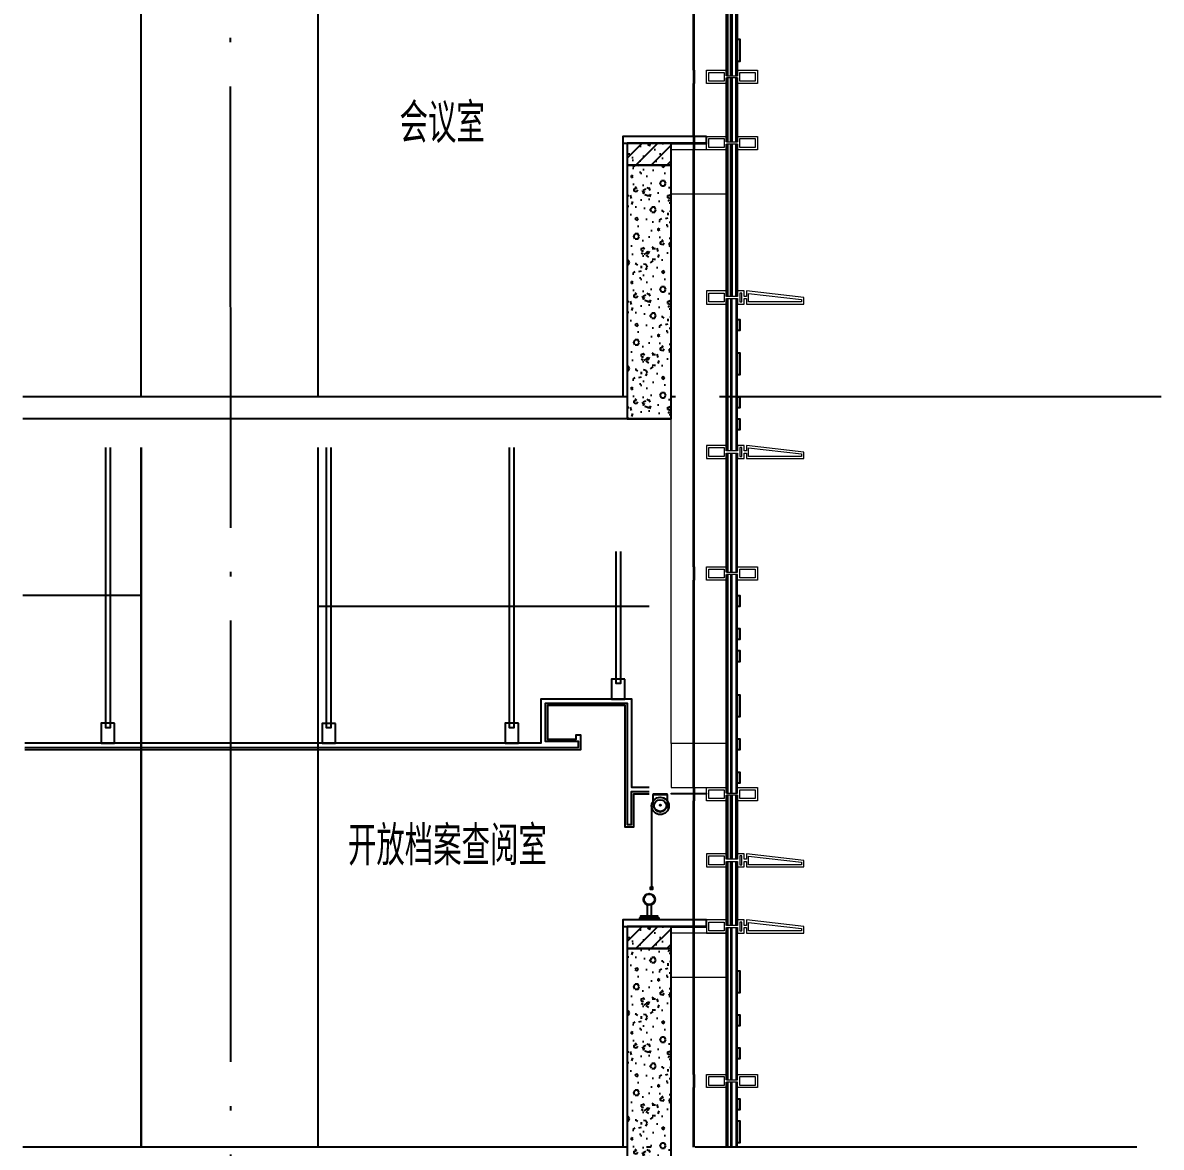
# Model space of a CAD drawing. Extents: x 1147314 to 1218578, y -272074 to -241968.
# Drawn here: x 1212812 to 1217968, y -262722 to -257627 of the extents above; entities that cross this region are included whole.
import ezdxf

# ---------------------------------------------------------------- set-up
doc = ezdxf.new("R2010")
doc.units = 0
doc.header["$LTSCALE"] = 1000
doc.header["$MEASUREMENT"] = 0
doc.linetypes.add('230303生产综合楼-平面图_t8$0$DOTE', pattern=[2.42, 2, -0.2, 0.02, -0.2])
for name, color, linetype in [('A-DOOR-FIRE', 4, 'Continuous'), ('A-SECT-SURF', 6, 'Continuous'), ('A-看线', 115, 'Continuous'), ('DOTE', 1, 'Continuous'), ('FF-窗帘-JYZS', 8, 'Continuous'), ('LY_MC_section A', 140, 'Continuous'), ('PUB_HATCH', 8, 'Continuous'), ('PUB_TEXT', 7, 'Continuous'), ('SURFACE', 6, 'Continuous'), ('WALL', 255, 'Continuous'), ('吊顶', 183, 'Continuous'), ('墙身抹灰', 6, 'Continuous')]:
    doc.layers.add(name, color=color, linetype=linetype)
for name, color, linetype, lineweight in [('A-WALL-INSL', 241, 'Continuous', 0), ('WALL-CURT-GLAZ', 120, 'Continuous', 0), ('WALL-CURT-METL', 211, 'Continuous', 0)]:
    doc.layers.add(name, color=color, linetype=linetype, lineweight=lineweight)
doc.styles.add('_TCH_DIM', font='SIMPLEX', dxfattribs={"bigfont": 'GBCBIG'})

# ---------------------------------------------------------------- blocks, each defined once
blk = doc.blocks.new('A$C071d96ed')
at = {"layer": 'A-看线'}
for points in [[(44, -690), (44, 0)], [(50, -690), (50, 0)], [(196, -665), (196, -25)], [(200, -665), (200, -25)]]:
    blk.add_lwpolyline(points, dxfattribs=at)
at = {"layer": 'WALL-CURT-GLAZ'}
for p, q in [((0, -690), (0, 0)), ((6, -690), (6, 0)), ((25, -690), (25, 0)), ((31, -690), (31, 0))]:
    blk.add_line(p, q, dxfattribs=at)
blk = doc.blocks.new('A$C38d1714a')
at = {"layer": 'A-WALL-INSL'}
blk.add_lwpolyline([(0, 0), (250, 0), (250, -200), (0, -200)], close=True, dxfattribs=at)
blk = doc.blocks.new('A$C37e4a2ef')
at = {"layer": 'A-看线'}
for points in [[(196, -60), (196, 0)], [(200, -60), (200, 0)]]:
    blk.add_lwpolyline(points, dxfattribs=at)
at = {"layer": 'WALL-CURT-METL'}
for points in [[(140, -60), (50, -60), (50, -35), (0, -35), (0, -60), (-30, -60), (-30, -35), (-40, -35), (-40, -60), (-300, -60), (-300, -30), (-40, 0), (-40, -25), (-30, -25), (-30, 0), (0, 0), (0, -25), (50, -25), (50, 0), (140, 0)], [(-50, -50), (-50, -11.2), (-290, -38.9), (-290, -50)], [(-20, -10), (-10, -10), (-10, -50), (-20, -50)], [(130, -25), (130, -10), (60, -10), (60, -50), (130, -50)]]:
    blk.add_lwpolyline(points, close=True, dxfattribs=at)
blk = doc.blocks.new('A$C42b86bd6')
at = {"layer": 'A-看线'}
for points in [[(286, 0), (286, -60)], [(290, 0), (290, -60)]]:
    blk.add_lwpolyline(points, dxfattribs=at)
at = {"layer": 'WALL-CURT-METL'}
for points in [[(230, -60), (230, 0), (140, 0), (140, -25), (90, -25), (90, 0), (0, 0), (0, -60), (90, -60), (90, -35), (140, -35), (140, -60)], [(80, -25), (80, -10), (10, -10), (10, -50), (80, -50)], [(220, -50), (220, -10), (150, -10), (150, -35), (150, -50)]]:
    blk.add_lwpolyline(points, close=True, dxfattribs=at)
blk = doc.blocks.new('A$C827e71c0')
at = {"layer": 'A-DOOR-FIRE'}
blk.add_blockref('A$C42b86bd6', (-90, 0), dxfattribs=at)
blk = doc.blocks.new('A$C7aab0e27')
at = {"layer": 'A-DOOR-FIRE'}
blk.add_blockref('A$C37e4a2ef', (0, 0), dxfattribs=at)
blk = doc.blocks.new('A$Cb5ae1680')
at = {"layer": 'A-看线'}
for points in [[(44, 0), (44, 690)], [(50, 0), (50, 690)], [(196, 25), (196, 665)], [(200, 25), (200, 665)]]:
    blk.add_lwpolyline(points, dxfattribs=at)
at = {"layer": 'LY_MC_section A'}
for points in [[(0, 0), (0, 690)], [(6, 0), (6, 690)], [(25, 0), (25, 690)], [(31, 0), (31, 690)]]:
    blk.add_lwpolyline(points, dxfattribs=at)
blk = doc.blocks.new('A$Ca8bf0082')
at = {"layer": 'FF-窗帘-JYZS'}
blk.add_line((-7.2, -55.8), (-7.2, -424.9), dxfattribs=at)
for points in [[(0, -1.6), (64, -1.6), (64, 0), (0, 0)], [(-11.6, -420.7), (-2.8, -420.7), (-2.8, -432.6), (-11.6, -432.6)], [(-9.6, -422.7), (-4.8, -422.7), (-4.8, -430.6), (-9.6, -430.6)]]:
    blk.add_lwpolyline(points, close=True, dxfattribs=at)
blk.add_lwpolyline([(64, -1.6), (64, -44.8), (63.2, -51.2, -0.871795), (0.8, -51.2), (0, -44.8), (0, -1.6)], format="xyb", dxfattribs=at)
for centre, radius in [((32, -53.2), 39.2), ((32, -53.2), 28), ((32.4, -50.1), 2.73), ((-7.2, -424.9), 1.2)]:
    blk.add_circle(centre, radius, dxfattribs=at)
blk = doc.blocks.new('erwe')
at = {"layer": '吊顶'}
for points in [[(1213208.1, -259551.9), (1213208.1, -260821), (1213188.1, -260821), (1213188.1, -259551.9)], [(1214208.1, -259552.1), (1214208.1, -260821.2), (1214188.1, -260821.2), (1214188.1, -259552.1)], [(1215036.9, -259551.9), (1215036.9, -260821), (1215016.9, -260821), (1215016.9, -259551.9)], [(1215519.2, -260021.9), (1215519.2, -260620.9), (1215499.2, -260620.9), (1215499.2, -260021.9)], [(1215649.2, -261091.9), (1215570.2, -261091.9), (1215570.2, -260690.9), (1215158.2, -260690.9), (1215158.2, -260890.9), (1212821.1, -260891.6)], [(1215649.2, -261111.9), (1215568.2, -261111.9), (1215568.2, -261260.9), (1215550.2, -261260.9), (1215550.2, -260710.9), (1215178.2, -260710.9), (1215178.2, -260882.5), (1215328.2, -260882.5), (1215328.2, -260910.9), (1212821.1, -260911.6)], [(1215649.2, -261121.9), (1215578.2, -261121.9), (1215578.2, -261270.9), (1215540.2, -261270.9), (1215540.2, -260720.9), (1215188.2, -260720.9), (1215188.2, -260872.5), (1215319.2, -260872.5), (1215319.2, -260852.9), (1215338.2, -260852.9), (1215338.2, -260920.9), (1212821.1, -260921.6)]]:
    blk.add_lwpolyline(points, dxfattribs=at)
for points in [[(1215539.2, -260600.9), (1215479.2, -260600.9), (1215479.2, -260690.9), (1215539.2, -260690.9)], [(1213228.1, -260801), (1213168.1, -260801), (1213168.1, -260891), (1213228.1, -260891)], [(1214228.1, -260801.2), (1214168.1, -260801.2), (1214168.1, -260891.2), (1214228.1, -260891.2)], [(1215056.9, -260801), (1214996.9, -260801), (1214996.9, -260891), (1215056.9, -260891)], [(1215056.9, -260801), (1214996.9, -260801), (1214996.9, -260891), (1215056.9, -260891)]]:
    blk.add_lwpolyline(points, close=True, dxfattribs=at)
at = {"layer": 'FF-窗帘-JYZS'}
blk.add_blockref('A$Ca8bf0082', (1215667.2, -261121.9), dxfattribs=at)
blk = doc.blocks.new('A$C429b8df4')
at = {"layer": '吊顶'}
for points in [[(-9, 97.9), (-9, 30)], [(9, 97.9), (9, 30)]]:
    blk.add_lwpolyline(points, dxfattribs=at)
for points in [[(43.4, 30), (-43.4, 30), (-43.4, 39.2), (43.4, 39.2)], [(36.9, 39.2), (-37.9, 39.2), (-37.9, 48.4), (36.9, 48.4)]]:
    blk.add_lwpolyline(points, close=True, dxfattribs=at)
for radius in [26.5, 23.5]:
    blk.add_circle((0, 122.8), radius, dxfattribs=at)

msp = doc.modelspace()

# ---------------------------------------------------------------- hatches: boundary and pattern name
at = {"layer": 'PUB_HATCH'}
h = msp.add_hatch(dxfattribs=at)
h.set_pattern_fill('钢筋混凝土', color=256, scale=20, style=0)
h.set_pattern_definition([(45, (-1035705.627, 111396.356), (-35.3553391, 35.3553391), []), (50, (-1035705.63, 111396.36), (143.4520365, -12.550427), [15, -165]), (355, (-1035705.63, 111396.36), (-27.750267, 150.438427), [12, -132]), (100.4514, (-1035693.67, 111395.31), (115.701876, 137.887908), [12.748038, -140.228422]), (46.1842, (-1035705.63, 111436.36), (213.44821, -33.103803), [22.5, -247.5]), (96.6356, (-1035687.84, 111433.6), (186.932541, 194.823574), [19.122058, -210.3426]), (351.1842, (-1035705.63, 111436.36), (186.93239, 194.82372), [18, -198]), (21, (-1035685.63, 111426.36), (119.3814104, -80.523778), [15, -165]), (326, (-1035685.63, 111426.36), (48.663066, 145.030009), [12, -132]), (71.4514, (-1035675.68, 111419.65), (168.044526, 64.506099), [12.748038, -140.228422]), (37.5, (-1035705.627, 111396.356), (2.4319711, 66.5787708), [0, -130.4, 0, -134, 0, -132.5]), (7.5, (-1035705.63, 111396.356), (52.6139075, 78.8823424), [0, -76.4, 0, -127.4, 0, -50.5]), (327.5, (-1035750.227, 111396.356), (106.7644872, -4.5109743), [0, -50, 0, -156, 0, -207]), (317.5, (-1035770.23, 111396.36), (116.637234, 20.0209965), [0, -65, 0, -103.6, 0, -147])])
h.paths.add_polyline_path([(1215749.2, -258171.9), (1215549.2, -258171.9), (1215549.2, -258271.9), (1215749.2, -258271.9)])
h = msp.add_hatch(dxfattribs=at)
h.set_pattern_fill('加气混凝土', color=256, scale=20, style=0)
h.set_pattern_definition([(0, (-1035634.83, 110623.16), (120, 240), [0, -240]), (0, (-1035775.23, 110590.76), (120, 240), [0, -240]), (0, (-1035697.23, 110588.36), (120, 240), [0, -240]), (0, (-1035612.03, 110659.16), (120, 240), [0, -240]), (0, (-1035711.63, 110576.36), (120, 240), [0, -240]), (0, (-1035588.03, 110810.36), (120, 240), [0, -240]), (0, (-1035661.23, 110791.16), (120, 240), [0, -240]), (0, (-1035622.83, 110761.16), (120, 240), [0, -240]), (0, (-1035818.43, 110756.36), (120, 240), [0, -240]), (0, (-1035700.83, 110745.56), (120, 240), [0, -240]), (0, (-1035746.43, 110684.36), (120, 240), [0, -240]), (0, (-1035744.03, 110594.36), (120, 240), [0, -240]), (0, (-1035654.03, 110584.76), (120, 240), [0, -240]), (0, (-1035588.03, 110690.36), (120, 240), [0, -240]), (0, (-1035812.43, 110653.16), (120, 240), [0, -240]), (0, (-1035792.03, 110693.96), (120, 240), [0, -240]), (0, (-1035698.43, 110677.16), (120, 240), [0, -240]), (0, (-1035732.03, 110642.36), (120, 240), [0, -240]), (0, (-1035751.23, 110721.56), (120, 240), [0, -240]), (0, (-1035721.23, 110811.56), (120, 240), [0, -240]), (0, (-1035802.83, 110602.76), (120, 240), [0, -240]), (0, (-1035670.83, 110762.36), (120, 240), [0, -240]), (0, (-1035782.43, 110765.96), (120, 240), [0, -240]), (0, (-1035801.63, 110797.16), (120, 240), [0, -240]), (130.601294, (-1035602.768, 110735.222), (-599.99999337, 720.00000315), [10.536622, -4414.8444]), (18.4349488, (-1035619.91, 110739.793), (599.9999978, 239.9999982), [10.842096, -1507.05116]), (90, (-1035619.91, 110729.51), (120, 240), [10.285714, -469.71426]), (161.565051, (-1035609.626, 110726.08), (-600.000003, 239.9999821), [10.842096, -1507.05116]), (53.1301023, (-1035609.626, 110726.08), (120.0000002, 239.9999999), [11.428572, -1188.5714]), (135, (-1035600.48, 110603.79), (-120.0000145, 239.9999838), [9.697464, -669.12504]), (45, (-1035614.2, 110603.79), (119.9999992, 239.999999), [9.697464, -669.12504]), (135, (-1035607.34, 110596.94), (-120.0000145, 239.9999838), [9.697464, -669.12504]), (45, (-1035607.34, 110596.94), (119.9999992, 239.999999), [9.697464, -669.12504]), (116.565051, (-1035715.91, 110764.94), (-2e-05, 479.999987), [12.77753, -255.5506]), (180, (-1035721.63, 110776.36), (-120, 240), [13.714286, -226.2857]), (63.434949, (-1035741.05, 110764.94), (1e-06, 479.999998), [12.77753, -255.5506]), (116.565051, (-1035735.34, 110753.5), (-2e-05, 479.999987), [12.77753, -255.5506]), (0, (-1035735.34, 110753.5), (120, 240), [13.714286, -226.2857]), (63.434949, (-1035721.63, 110753.5), (1e-06, 479.999998), [12.77753, -255.5506]), (107.102728, (-1035625.6255, 110683.7934), (-359.999986237, 1200.000001936), [15.544538, -6513.161]), (143.972626, (-1035630.197, 110698.65), (-2279.9999711, 1679.9999981), [15.544538, -3248.808]), (180, (-1035642.77, 110707.8), (-120, 240), [14.857142, -225.14284]), (36.0273733, (-1035670.197, 110698.65), (2279.99998315, 1679.99998189), [15.544538, -3248.808]), (71.5650511, (-1035674.77, 110684.936), (360.00000185, 1199.99999793), [14.456126, -1503.43712]), (107.102728, (-1035670.197, 110670.079), (-359.999986237, 1200.000001936), [15.544538, -6513.161]), (143.972626, (-1035657.626, 110660.936), (-2279.9999711, 1679.9999981), [15.544538, -3248.808]), (0, (-1035657.63, 110660.94), (120, 240), [14.857142, -225.14284]), (36.0273733, (-1035642.768, 110660.936), (2279.99998315, 1679.99998189), [15.544538, -3248.808]), (71.5650511, (-1035630.197, 110670.08), (360.00000185, 1199.99999793), [14.456126, -1503.43712]), (150.255118, (-1035623.34, 110795.793), (-360.00000085, 239.99999703), [9.214008, -1925.72784]), (90, (-1035631.34, 110791.22), (120, 240), [9.142858, -470.8571]), (29.7448813, (-1035631.34, 110791.222), (360.0000002, 239.99999888), [9.214008, -1925.72784]), (116.565051, (-1035679.34, 110625.5), (-2e-05, 479.999987), [12.77753, -255.5506]), (168.690067, (-1035685.054, 110636.936), (-1080.0000008, 239.99999398), [11.654902, -2435.8742]), (41.1859251, (-1035705.626, 110631.222), (2999.999981823, 2639.999976915), [12.148738, -5090.3208]), (90, (-1035705.63, 110619.79), (120, 240), [11.428572, -468.5714]), (138.814074, (-1035696.483, 110611.793), (-2999.999946676, 2640.000016815), [12.148738, -5090.3208]), (16.6992442, (-1035696.483, 110611.793), (3959.999970207, 1199.99998743), [11.93178, -4999.415]), (60.9453959, (-1035685.054, 110615.222), (119.99999968, 239.99999788), [11.766434, -4930.1358]), (109.983106, (-1035779.911, 110726.079), (-600.00000226, 1679.999995554), [13.3768, -5604.879]), (155.556045, (-1035784.483, 110738.651), (-1560.000005946, 719.99998504), [13.809194, -5786.0526]), (24.4439547, (-1035809.6255, 110738.651), (1560.00000078, 719.999996537), [13.809194, -5786.0526]), (70.0168934, (-1035814.197, 110726.079), (600.00000181, 1679.99999583), [13.3768, -5604.879]), (109.983106, (-1035809.625, 110713.508), (-600.00000226, 1679.999995554), [13.3768, -5604.879]), (160.016893, (-1035797.054, 110708.936), (-600.00000035, 239.99998907), [13.3768, -2795.751]), (19.9831065, (-1035797.054, 110708.936), (599.9999967, 239.99999962), [13.3768, -2795.751]), (70.0168934, (-1035784.483, 110713.508), (600.00000181, 1679.99999583), [13.3768, -5604.879]), (122.005383, (-1035690.768, 110704.365), (-120.0000161, 239.99998775), [10.781693, -2253.3736]), (18.4349488, (-1035706.77, 110710.08), (599.9999978, 239.9999982), [10.842096, -1507.05116]), (90, (-1035706.77, 110699.79), (120, 240), [10.285714, -469.71426]), (161.565051, (-1035696.483, 110696.365), (-600.000003, 239.9999821), [10.842096, -1507.05116]), (54.4623222, (-1035696.483, 110696.365), (839.99999878, 1199.9999982), [9.831228, -4119.2846]), (116.565051, (-1035760.48, 110646.08), (-2e-05, 479.999987), [12.77753, -255.5506]), (180, (-1035766.2, 110657.5), (-120, 240), [12.571428, -227.42856]), (59.0362434, (-1035785.625, 110646.08), (120.00000039, 239.99999884), [13.32789, -2785.5288]), (120.963756, (-1035778.768, 110634.65), (-120.0000164, 239.99998898), [13.32789, -2785.5288]), (0, (-1035778.77, 110634.65), (120, 240), [12.571428, -227.42856]), (63.434949, (-1035766.2, 110634.65), (1e-06, 479.999998), [12.77753, -255.5506])])
h.paths.add_polyline_path([(1215749.2, -258271.9), (1215549.2, -258271.9), (1215549.2, -259421.9), (1215749.2, -259421.9)])
h = msp.add_hatch(dxfattribs=at)
h.set_pattern_fill('钢筋混凝土', color=256, scale=20, style=0)
h.set_pattern_definition([(45, (-1035705.63, 107846.343), (-35.3553391, 35.3553391), []), (50, (-1035705.63, 107846.34), (143.4520365, -12.550427), [15, -165]), (355, (-1035705.63, 107846.34), (-27.750267, 150.438427), [12, -132]), (100.4514, (-1035693.68, 107845.3), (115.701876, 137.887908), [12.748038, -140.228422]), (46.1842, (-1035705.63, 107886.34), (213.44821, -33.103803), [22.5, -247.5]), (96.6356, (-1035687.84, 107883.58), (186.932541, 194.823574), [19.122058, -210.3426]), (351.1842, (-1035705.63, 107886.34), (186.93239, 194.82372), [18, -198]), (21, (-1035685.63, 107876.34), (119.3814104, -80.523778), [15, -165]), (326, (-1035685.63, 107876.34), (48.663066, 145.030009), [12, -132]), (71.4514, (-1035675.68, 107869.63), (168.044526, 64.506099), [12.748038, -140.228422]), (37.5, (-1035705.63, 107846.343), (2.4319711, 66.5787708), [0, -130.4, 0, -134, 0, -132.5]), (7.5, (-1035705.63, 107846.34), (52.6139075, 78.8823424), [0, -76.4, 0, -127.4, 0, -50.5]), (327.5, (-1035750.23, 107846.34), (106.7644872, -4.5109743), [0, -50, 0, -156, 0, -207]), (317.5, (-1035770.23, 107846.34), (116.637234, 20.0209965), [0, -65, 0, -103.6, 0, -147])])
h.paths.add_polyline_path([(1215749.2, -261721.9), (1215549.2, -261721.9), (1215549.2, -261821.9), (1215749.2, -261821.9)])
h = msp.add_hatch(dxfattribs=at)
h.set_pattern_fill('加气混凝土', color=256, scale=20, style=0)
h.set_pattern_definition([(0, (-1035634.83, 107223.17), (120, 240), [0, -240]), (0, (-1035775.23, 107190.77), (120, 240), [0, -240]), (0, (-1035697.23, 107188.37), (120, 240), [0, -240]), (0, (-1035612.03, 107259.17), (120, 240), [0, -240]), (0, (-1035711.63, 107176.37), (120, 240), [0, -240]), (0, (-1035588.03, 107410.37), (120, 240), [0, -240]), (0, (-1035661.23, 107391.17), (120, 240), [0, -240]), (0, (-1035622.83, 107361.17), (120, 240), [0, -240]), (0, (-1035818.43, 107356.37), (120, 240), [0, -240]), (0, (-1035700.83, 107345.57), (120, 240), [0, -240]), (0, (-1035746.43, 107284.37), (120, 240), [0, -240]), (0, (-1035744.03, 107194.37), (120, 240), [0, -240]), (0, (-1035654.03, 107184.77), (120, 240), [0, -240]), (0, (-1035588.03, 107290.37), (120, 240), [0, -240]), (0, (-1035812.43, 107253.17), (120, 240), [0, -240]), (0, (-1035792.03, 107293.97), (120, 240), [0, -240]), (0, (-1035698.43, 107277.17), (120, 240), [0, -240]), (0, (-1035732.03, 107242.37), (120, 240), [0, -240]), (0, (-1035751.23, 107321.57), (120, 240), [0, -240]), (0, (-1035721.23, 107411.57), (120, 240), [0, -240]), (0, (-1035802.83, 107202.77), (120, 240), [0, -240]), (0, (-1035670.83, 107362.37), (120, 240), [0, -240]), (0, (-1035782.43, 107365.97), (120, 240), [0, -240]), (0, (-1035801.63, 107397.17), (120, 240), [0, -240]), (130.601294, (-1035602.771, 107335.222), (-599.99999337, 720.00000315), [10.536622, -4414.8444]), (18.4349488, (-1035619.914, 107339.794), (599.9999978, 239.9999982), [10.842096, -1507.05116]), (90, (-1035619.91, 107329.51), (120, 240), [10.285714, -469.71426]), (161.565051, (-1035609.63, 107326.08), (-600.000003, 239.9999821), [10.842096, -1507.05116]), (53.1301023, (-1035609.63, 107326.08), (120.0000002, 239.9999999), [11.428572, -1188.5714]), (135, (-1035600.486, 107203.79), (-120.0000145, 239.9999838), [9.697464, -669.12504]), (45, (-1035614.2, 107203.79), (119.9999992, 239.999999), [9.697464, -669.12504]), (135, (-1035607.34, 107196.94), (-120.0000145, 239.9999838), [9.697464, -669.12504]), (45, (-1035607.34, 107196.94), (119.9999992, 239.999999), [9.697464, -669.12504]), (116.565051, (-1035715.91, 107364.94), (-2e-05, 479.999987), [12.77753, -255.5506]), (180, (-1035721.63, 107376.37), (-120, 240), [13.714286, -226.2857]), (63.434949, (-1035741.06, 107364.94), (1e-06, 479.999998), [12.77753, -255.5506]), (116.565051, (-1035735.34, 107353.5), (-2e-05, 479.999987), [12.77753, -255.5506]), (0, (-1035735.34, 107353.5), (120, 240), [13.714286, -226.2857]), (63.434949, (-1035721.63, 107353.5), (1e-06, 479.999998), [12.77753, -255.5506]), (107.102728, (-1035625.629, 107283.794), (-359.999986237, 1200.000001936), [15.544538, -6513.161]), (143.972626, (-1035630.2, 107298.65), (-2279.9999711, 1679.9999981), [15.544538, -3248.808]), (180, (-1035642.77, 107307.8), (-120, 240), [14.857142, -225.14284]), (36.0273733, (-1035670.2, 107298.65), (2279.99998315, 1679.99998189), [15.544538, -3248.808]), (71.5650511, (-1035674.77, 107284.937), (360.00000185, 1199.99999793), [14.456126, -1503.43712]), (107.102728, (-1035670.2, 107270.079), (-359.999986237, 1200.000001936), [15.544538, -6513.161]), (143.972626, (-1035657.629, 107260.937), (-2279.9999711, 1679.9999981), [15.544538, -3248.808]), (0, (-1035657.63, 107260.94), (120, 240), [14.857142, -225.14284]), (36.0273733, (-1035642.771, 107260.937), (2279.99998315, 1679.99998189), [15.544538, -3248.808]), (71.5650511, (-1035630.2, 107270.08), (360.00000185, 1199.99999793), [14.456126, -1503.43712]), (150.255118, (-1035623.343, 107395.794), (-360.00000085, 239.99999703), [9.214008, -1925.72784]), (90, (-1035631.34, 107391.22), (120, 240), [9.142858, -470.8571]), (29.7448813, (-1035631.343, 107391.222), (360.0000002, 239.99999888), [9.214008, -1925.72784]), (116.565051, (-1035679.34, 107225.5), (-2e-05, 479.999987), [12.77753, -255.5506]), (168.690067, (-1035685.057, 107236.937), (-1080.0000008, 239.99999398), [11.654902, -2435.8742]), (41.1859251, (-1035705.629, 107231.222), (2999.999981823, 2639.999976915), [12.148738, -5090.3208]), (90, (-1035705.63, 107219.79), (120, 240), [11.428572, -468.5714]), (138.814074, (-1035696.486, 107211.794), (-2999.999946676, 2640.000016815), [12.148738, -5090.3208]), (16.6992442, (-1035696.486, 107211.794), (3959.999970207, 1199.99998743), [11.93178, -4999.415]), (60.9453959, (-1035685.057, 107215.222), (119.99999968, 239.99999788), [11.766434, -4930.1358]), (109.983106, (-1035779.914, 107326.079), (-600.00000226, 1679.999995554), [13.3768, -5604.879]), (155.556045, (-1035784.486, 107338.651), (-1560.000005946, 719.99998504), [13.809194, -5786.0526]), (24.4439547, (-1035809.629, 107338.651), (1560.00000078, 719.999996537), [13.809194, -5786.0526]), (70.0168934, (-1035814.2, 107326.079), (600.00000181, 1679.99999583), [13.3768, -5604.879]), (109.983106, (-1035809.629, 107313.508), (-600.00000226, 1679.999995554), [13.3768, -5604.879]), (160.016893, (-1035797.057, 107308.937), (-600.00000035, 239.99998907), [13.3768, -2795.751]), (19.9831065, (-1035797.057, 107308.937), (599.9999967, 239.99999962), [13.3768, -2795.751]), (70.0168934, (-1035784.486, 107313.508), (600.00000181, 1679.99999583), [13.3768, -5604.879]), (122.005383, (-1035690.771, 107304.365), (-120.0000161, 239.99998775), [10.781693, -2253.3736]), (18.4349488, (-1035706.77, 107310.08), (599.9999978, 239.9999982), [10.842096, -1507.05116]), (90, (-1035706.77, 107299.79), (120, 240), [10.285714, -469.71426]), (161.565051, (-1035696.486, 107296.365), (-600.000003, 239.9999821), [10.842096, -1507.05116]), (54.4623222, (-1035696.486, 107296.365), (839.99999878, 1199.9999982), [9.831228, -4119.2846]), (116.565051, (-1035760.49, 107246.08), (-2e-05, 479.999987), [12.77753, -255.5506]), (180, (-1035766.2, 107257.5), (-120, 240), [12.571428, -227.42856]), (59.0362434, (-1035785.629, 107246.08), (120.00000039, 239.99999884), [13.32789, -2785.5288]), (120.963756, (-1035778.771, 107234.65), (-120.0000164, 239.99998898), [13.32789, -2785.5288]), (0, (-1035778.77, 107234.65), (120, 240), [12.571428, -227.42856]), (63.434949, (-1035766.2, 107234.65), (1e-06, 479.999998), [12.77753, -255.5506])])
h.paths.add_polyline_path([(1215749.2, -261821.9), (1215549.2, -261821.9), (1215549.2, -262821.9), (1215749.2, -262821.9)])

# ---------------------------------------------------------------- linework, layer by layer
at = {"layer": 'A-SECT-SURF'}
for p, q in [((1215549.2, -259321.9), (1212812.5, -259321.9)), ((1215545, -262721.9), (1212813.5, -262721.9))]:
    msp.add_line(p, q, dxfattribs=at)
at = {"layer": 'A-WALL-INSL'}
for points in [[(1215749.2, -259321.9), (1215749.2, -258401.9), (1215849.2, -258401.9), (1215849.2, -259321.9)], [(1215849.2, -259321.9), (1215849.2, -260021.9), (1215849.2, -260891.9), (1215749.2, -260891.9), (1215749.2, -260021.9), (1215749.2, -259321.9)], [(1215749.2, -262721.9), (1215749.2, -261951.9), (1215849.2, -261951.9), (1215849.2, -262721.9)]]:
    msp.add_lwpolyline(points, dxfattribs=at)
msp.add_lwpolyline([(1215999.2, -261751.9), (1215749.2, -261751.9), (1215749.2, -261951.9), (1215999.2, -261951.9)], close=True, dxfattribs=at)
at = {"layer": 'A-看线'}
for p, q in [((1213349.2, -260221.9), (1212812.7, -260221.9)), ((1215649.2, -260271.9), (1214149.2, -260271.9))]:
    msp.add_line(p, q, dxfattribs=at)
for points in [[(1213349.2, -259321.9), (1213349.2, -256151.9)], [(1214149.2, -256151.9), (1214149.2, -259321.9)], [(1215849.2, -258141.9), (1215849.2, -257901.9)], [(1215853.2, -258141.9), (1215853.2, -257901.9)], [(1215999.2, -258166.9), (1215999.2, -257876.9)], [(1216005.2, -258166.9), (1216005.2, -257876.9)], [(1215849.2, -259321.9), (1215849.2, -258901.9)], [(1215853.2, -259321.9), (1215853.2, -258901.9)], [(1215999.2, -259321.9), (1215999.2, -258876.9)], [(1216005.2, -259321.9), (1216005.2, -258876.9)], [(1215849.2, -259541.9), (1215849.2, -259321.9)], [(1215853.2, -259541.9), (1215853.2, -259321.9)], [(1215999.2, -259566.9), (1215999.2, -259321.9)], [(1216005.2, -259566.9), (1216005.2, -259321.9)], [(1213349.2, -259551.9), (1213349.2, -262721.9)], [(1213349.2, -262721.9), (1213349.2, -259551.9)], [(1214149.2, -259551.9), (1214149.2, -262721.9)], [(1214149.2, -259551.9), (1214149.2, -262721.9)], [(1215849.2, -260091.9), (1215849.2, -259601.9)], [(1215849.2, -260021.9), (1215849.2, -259601.9)], [(1215853.2, -260091.9), (1215853.2, -259601.9)], [(1215853.2, -260021.9), (1215853.2, -259601.9)], [(1215999.2, -260116.9), (1215999.2, -259576.9)], [(1216005.2, -260116.9), (1216005.2, -259576.9)], [(1215999.2, -261116.9), (1215999.2, -260126.9)], [(1216005.2, -261116.9), (1216005.2, -260126.9)], [(1215849.2, -261091.9), (1215849.2, -260151.9)], [(1215853.2, -261091.9), (1215853.2, -260151.9)], [(1215849.2, -261391.9), (1215849.2, -261151.9)], [(1215853.2, -261391.9), (1215853.2, -261151.9)], [(1215999.2, -261416.9), (1215999.2, -261126.9)], [(1216005.2, -261416.9), (1216005.2, -261126.9)], [(1215999.2, -261716.9), (1215999.2, -261426.9)], [(1216005.2, -261716.9), (1216005.2, -261426.9)], [(1215849.2, -261691.9), (1215849.2, -261451.9)], [(1215853.2, -261691.9), (1215853.2, -261451.9)], [(1215849.2, -262721.9), (1215849.2, -262451.9)], [(1215853.2, -262721.9), (1215853.2, -262451.9)], [(1215999.2, -262721.9), (1215999.2, -262426.9)], [(1216005.2, -262721.9), (1216005.2, -262426.9)]]:
    msp.add_lwpolyline(points, dxfattribs=at)
at = {"layer": 'DOTE', "linetype": '230303生产综合楼-平面图_t8$0$DOTE'}
for points in [[(1213757.4, -269595.3), (1213749.2, -245535.4)], [(1217967.9, -259321.9), (1212820.6, -259321.9)], [(1217857.4, -262721.9), (1212821.7, -262721.9)]]:
    msp.add_lwpolyline(points, dxfattribs=at)
at = {"layer": 'LY_MC_section A', "color": 41}
for points in [[(1216049.2, -257701.9), (1216059.2, -257701.9), (1216059.2, -257801.9), (1216049.2, -257801.9)], [(1216049.2, -258971.9), (1216059.2, -258971.9), (1216059.2, -259021.9), (1216049.2, -259021.9)], [(1216049.2, -259121.9), (1216059.2, -259121.9), (1216059.2, -259221.9), (1216049.2, -259221.9)], [(1216049.2, -259321.9), (1216059.2, -259321.9), (1216059.2, -259371.9), (1216049.2, -259371.9)], [(1216049.2, -259421.9), (1216059.2, -259421.9), (1216059.2, -259471.9), (1216049.2, -259471.9)], [(1216049.2, -260221.9), (1216059.2, -260221.9), (1216059.2, -260271.9), (1216049.2, -260271.9)], [(1216049.2, -260371.9), (1216059.2, -260371.9), (1216059.2, -260421.9), (1216049.2, -260421.9)], [(1216049.2, -260471.9), (1216059.2, -260471.9), (1216059.2, -260521.9), (1216049.2, -260521.9)], [(1216049.2, -260671.9), (1216059.2, -260671.9), (1216059.2, -260771.9), (1216049.2, -260771.9)], [(1216049.2, -260871.9), (1216059.2, -260871.9), (1216059.2, -260921.9), (1216049.2, -260921.9)], [(1216049.2, -261021.9), (1216059.2, -261021.9), (1216059.2, -261071.9), (1216049.2, -261071.9)], [(1216049.2, -261921.9), (1216059.2, -261921.9), (1216059.2, -262021.9), (1216049.2, -262021.9)], [(1216049.2, -262121.9), (1216059.2, -262121.9), (1216059.2, -262171.9), (1216049.2, -262171.9)], [(1216049.2, -262271.9), (1216059.2, -262271.9), (1216059.2, -262321.9), (1216049.2, -262321.9)], [(1216049.2, -262501.9), (1216059.2, -262501.9), (1216059.2, -262551.9), (1216049.2, -262551.9)], [(1216049.2, -262601.9), (1216059.2, -262601.9), (1216059.2, -262701.9), (1216049.2, -262701.9)]]:
    msp.add_lwpolyline(points, close=True, dxfattribs=at)
at = {"layer": 'LY_MC_section A'}
for points in [[(1216018.2, -258166.9), (1216018.2, -257876.9)], [(1216024.2, -258166.9), (1216024.2, -257876.9)], [(1216043.2, -258166.9), (1216043.2, -257876.9)], [(1216049.2, -258166.9), (1216049.2, -257876.9)], [(1216018.2, -261416.9), (1216018.2, -261126.9)], [(1216024.2, -261416.9), (1216024.2, -261126.9)], [(1216043.2, -261416.9), (1216043.2, -261126.9)], [(1216049.2, -261416.9), (1216049.2, -261126.9)], [(1216018.2, -261716.9), (1216018.2, -261426.9)], [(1216024.2, -261716.9), (1216024.2, -261426.9)], [(1216043.2, -261716.9), (1216043.2, -261426.9)], [(1216049.2, -261716.9), (1216049.2, -261426.9)]]:
    msp.add_lwpolyline(points, dxfattribs=at)
at = {"layer": 'WALL'}
for points in [[(1215749.2, -258171.9), (1215549.2, -258171.9), (1215549.2, -258271.9), (1215749.2, -258271.9)], [(1215749.2, -258271.9), (1215549.2, -258271.9), (1215549.2, -259421.9), (1215749.2, -259421.9)], [(1215749.2, -261721.9), (1215549.2, -261721.9), (1215549.2, -261821.9), (1215749.2, -261821.9)], [(1215749.2, -261821.9), (1215549.2, -261821.9), (1215549.2, -262821.9), (1215749.2, -262821.9)]]:
    msp.add_lwpolyline(points, close=True, dxfattribs=at)
at = {"layer": 'WALL-CURT-GLAZ'}
for p, q in [((1216018.2, -259321.9), (1216018.2, -258876.9)), ((1216024.2, -259321.9), (1216024.2, -258876.9)), ((1216043.2, -259321.9), (1216043.2, -258876.9)), ((1216049.2, -259321.9), (1216049.2, -258876.9)), ((1216018.2, -259566.9), (1216018.2, -259321.9)), ((1216024.2, -259566.9), (1216024.2, -259321.9)), ((1216043.2, -259566.9), (1216043.2, -259321.9)), ((1216049.2, -259566.9), (1216049.2, -259321.9)), ((1216018.2, -260116.9), (1216018.2, -259576.9)), ((1216024.2, -260116.9), (1216024.2, -259576.9)), ((1216043.2, -260116.9), (1216043.2, -259576.9)), ((1216049.2, -260116.9), (1216049.2, -259576.9)), ((1216018.2, -261116.9), (1216018.2, -260126.9)), ((1216024.2, -261116.9), (1216024.2, -260126.9)), ((1216043.2, -261116.9), (1216043.2, -260126.9)), ((1216049.2, -261116.9), (1216049.2, -260126.9)), ((1216018.2, -262721.9), (1216018.2, -262426.9)), ((1216024.2, -262721.9), (1216024.2, -262426.9)), ((1216043.2, -262721.9), (1216043.2, -262426.9)), ((1216049.2, -262721.9), (1216049.2, -262426.9))]:
    msp.add_line(p, q, dxfattribs=at)
for points in [[(1215749.2, -258171.9), (1215909.1, -258171.9), (1215909.1, -258176.9), (1215749.2, -258176.9)], [(1215749.2, -261116.9), (1215909.1, -261116.9), (1215909.1, -261121.9), (1215749.2, -261121.9)], [(1215749.2, -261721.9), (1215909.1, -261721.9), (1215909.1, -261726.9), (1215749.2, -261726.9)]]:
    msp.add_lwpolyline(points, close=True, dxfattribs=at)
at = {"layer": '墙身抹灰'}
msp.add_line((1215749.2, -259421.9), (1212812.5, -259421.9), dxfattribs=at)
for points in [[(1215909.2, -258141.9), (1215529.2, -258141.9), (1215529.2, -258171.9), (1215909.2, -258171.9)], [(1215909.2, -261691.9), (1215529.2, -261691.9), (1215529.2, -261721.9), (1215909.2, -261721.9)]]:
    msp.add_lwpolyline(points, close=True, dxfattribs=at)
for points in [[(1215529.2, -258171.9), (1215529.2, -259321.9)], [(1215909.2, -258171.9), (1215549.2, -258171.9), (1215549.2, -259321.9)], [(1215529.2, -261721.9), (1215529.2, -262721.9)], [(1215909.2, -261721.9), (1215549.2, -261721.9), (1215549.2, -262721.9)]]:
    msp.add_lwpolyline(points, dxfattribs=at)

# ---------------------------------------------------------------- block references
at = {"layer": 'A-DOOR-FIRE', "xscale": -1}
for name, p in [('A$C37e4a2ef', (1216049.2, -258841.9)), ('A$C37e4a2ef', (1216049.2, -258841.9)), ('A$C42b86bd6', (1216139.2, -261091.9))]:
    msp.add_blockref(name, p, dxfattribs=at)
at = {"layer": 'FF-窗帘-JYZS'}
msp.add_blockref('erwe', (0, 0), dxfattribs=at)
at = {"layer": 'LY_MC_section A', "xscale": -1}
for name, p in [('A$C42b86bd6', (1216139.2, -257841.9)), ('A$C42b86bd6', (1216139.2, -258141.9)), ('A$C7aab0e27', (1216049.2, -259541.9)), ('A$C827e71c0', (1216049.2, -260091.9)), ('A$C37e4a2ef', (1216049.2, -261391.9)), ('A$C37e4a2ef', (1216049.2, -261691.9)), ('A$C827e71c0', (1216049.2, -262391.9))]:
    msp.add_blockref(name, p, dxfattribs=at)
at = {"layer": 'SURFACE', "xscale": -1}
for name, p in [('A$Cb5ae1680', (1216049.2, -257866.9)), ('A$Cb5ae1680', (1216049.2, -258866.9)), ('A$C071d96ed', (1216049.2, -258176.9)), ('A$C38d1714a', (1215999.2, -258201.9)), ('A$C38d1714a', (1215999.2, -260891.9)), ('A$C071d96ed', (1216049.2, -261726.9))]:
    msp.add_blockref(name, p, dxfattribs=at)
at = {"layer": '吊顶'}
msp.add_blockref('A$C429b8df4', (1215649.5, -261721.9), dxfattribs=at)

# ---------------------------------------------------------------- texts
at = {"layer": 'PUB_TEXT', "style": '_TCH_DIM'}
for s, p in [('会议室', (1214518.8, -258170.3)), ('开放档案查阅室', (1214285.1, -261444.9))]:
    msp.add_text(s, height=178.72, dxfattribs=at).set_placement(p)

doc.saveas('drawing.dxf')
